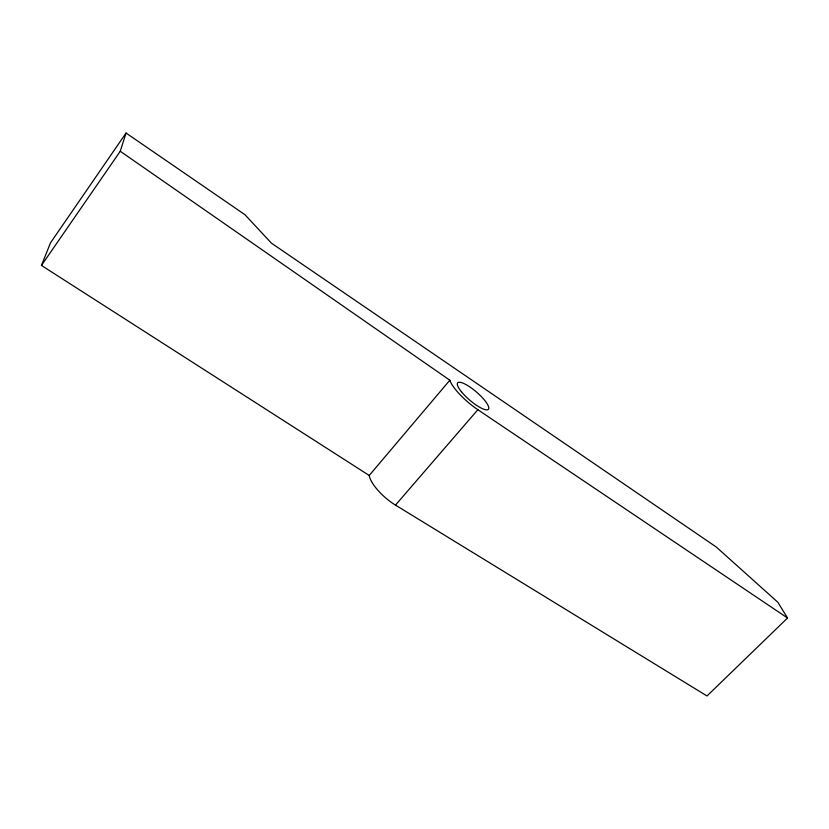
<?xml version="1.0" encoding="UTF-8"?>
<svg xmlns="http://www.w3.org/2000/svg" width="829" height="829" viewBox="0 0 829 829"><rect width="100%" height="100%" fill="white"/><g stroke="black" fill="none" stroke-linecap="round" stroke-linejoin="round"><path stroke-width="1.24" d="M41.45 265.446L120.257 151.261L126.06 133.034L244.918 214.68L271.404 243.146L716.266 547.016L777.799 602.217L787.55 618.009L707.002 695.966L395.485 505.11A29.367 10.352 40.6 0 1 369.226 475.463L41.45 265.446L50.496 242.835L126.06 133.034M369.226 475.463L449.836 380.221L120.257 151.261M395.485 505.11L477.846 409.713L787.55 618.009M477.846 409.713A30.279 7.865 40.7 0 1 449.836 380.221M461.38 391.682A20.311 5.275 40.7 0 0 488.094 409.578A20.311 5.275 40.7 0 0 469.722 386.863A20.311 5.275 40.7 0 0 461.38 391.682"/></g></svg>
